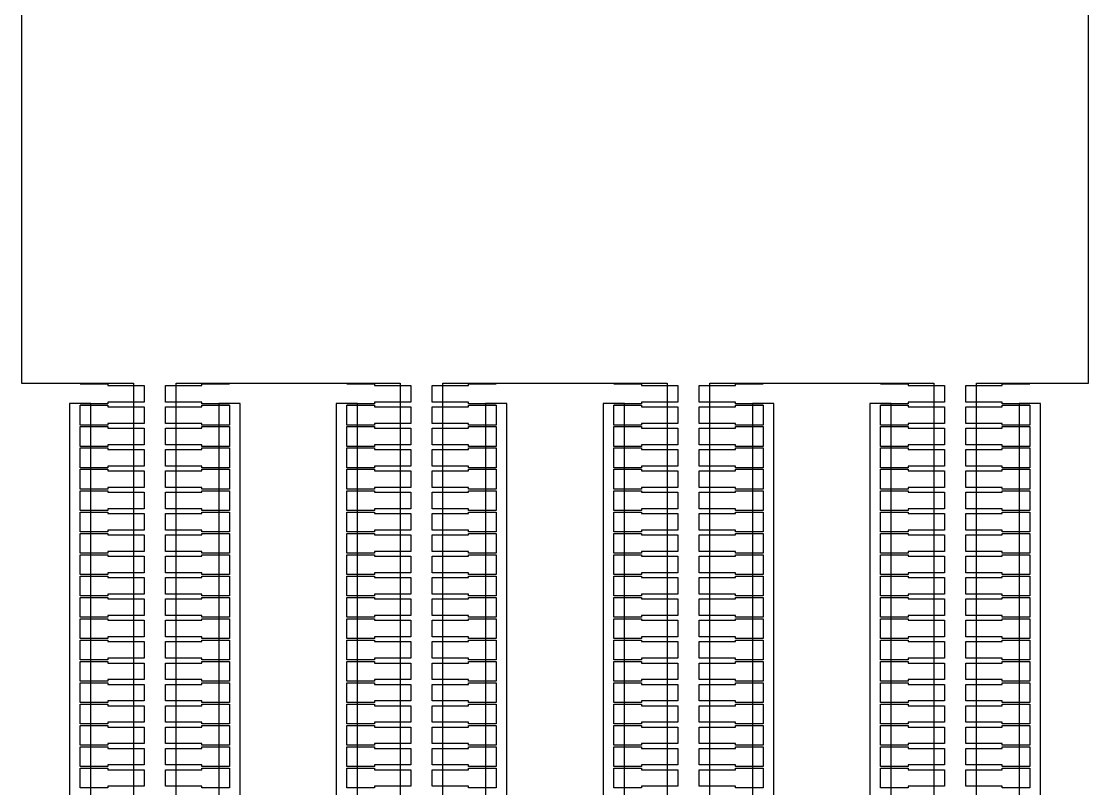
# Model space of a CAD drawing. Extents: x -38350 to 38650, y -35000 to 36000.
# Drawn here: x -3000 to -2000, y -380 to 339 of the extents above; entities that cross this region are included whole.
import ezdxf

# ---------------------------------------------------------------- set-up
doc = ezdxf.new("R2010")
doc.units = 0
doc.header["$MEASUREMENT"] = 0
doc.layers.add('Layer1', color=10, linetype='Continuous')

msp = doc.modelspace()

# ---------------------------------------------------------------- linework, layer by layer
for p, q in [((-3000, 3500), (-3000, 0)), ((-2000, 0), (-2000, 3500)), ((-3000, 0), (-2945, 0)), ((-2945, 0), (-2945, -0.75)), ((-2805, -0.75), (-2805, 0)), ((-2805, 0), (-2695, 0)), ((-2695, 0), (-2695, -0.75)), ((-2555, -0.75), (-2555, 0)), ((-2555, 0), (-2445, 0)), ((-2445, 0), (-2445, -0.75)), ((-2305, -0.75), (-2305, 0)), ((-2305, 0), (-2195, 0)), ((-2195, 0), (-2195, -0.75)), ((-2055, -0.75), (-2055, 0)), ((-2055, 0), (-2000, 0)), ((-2945, -0.75), (-2919, -0.75)), ((-2919, -0.75), (-2919, -2.25)), ((-2919, -2.25), (-2885, -2.25)), ((-2885, -2.25), (-2885, -17.75)), ((-2865, -17.75), (-2865, -2.25)), ((-2865, -2.25), (-2831, -2.25)), ((-2831, -2.25), (-2831, -0.75)), ((-2831, -0.75), (-2805, -0.75)), ((-2695, -0.75), (-2669, -0.75)), ((-2669, -0.75), (-2669, -2.25)), ((-2669, -2.25), (-2635, -2.25)), ((-2635, -2.25), (-2635, -17.75)), ((-2615, -17.75), (-2615, -2.25)), ((-2615, -2.25), (-2581, -2.25)), ((-2581, -2.25), (-2581, -0.75)), ((-2581, -0.75), (-2555, -0.75)), ((-2445, -0.75), (-2419, -0.75)), ((-2419, -0.75), (-2419, -2.25)), ((-2419, -2.25), (-2385, -2.25)), ((-2385, -2.25), (-2385, -17.75)), ((-2365, -17.75), (-2365, -2.25)), ((-2365, -2.25), (-2331, -2.25)), ((-2331, -2.25), (-2331, -0.75)), ((-2331, -0.75), (-2305, -0.75)), ((-2195, -0.75), (-2169, -0.75)), ((-2169, -0.75), (-2169, -2.25)), ((-2169, -2.25), (-2135, -2.25)), ((-2135, -2.25), (-2135, -17.75)), ((-2115, -17.75), (-2115, -2.25)), ((-2115, -2.25), (-2081, -2.25)), ((-2081, -2.25), (-2081, -0.75)), ((-2081, -0.75), (-2055, -0.75)), ((-2945, -19), (-2955, -19)), ((-2955, -19), (-2955, -1000)), ((-2945, -19.25), (-2945, -19)), ((-2919, -19.25), (-2945, -19.25)), ((-2885, -17.75), (-2919, -17.75)), ((-2919, -17.75), (-2919, -19.25)), ((-2831, -17.75), (-2865, -17.75)), ((-2831, -19.25), (-2831, -17.75)), ((-2805, -19.25), (-2831, -19.25)), ((-2795, -19), (-2805, -19)), ((-2805, -19), (-2805, -19.25)), ((-2795, -1000), (-2795, -19)), ((-2695, -19), (-2705, -19)), ((-2705, -19), (-2705, -1000)), ((-2695, -19.25), (-2695, -19)), ((-2669, -19.25), (-2695, -19.25)), ((-2635, -17.75), (-2669, -17.75)), ((-2669, -17.75), (-2669, -19.25)), ((-2581, -17.75), (-2615, -17.75)), ((-2581, -19.25), (-2581, -17.75)), ((-2555, -19.25), (-2581, -19.25)), ((-2545, -19), (-2555, -19)), ((-2555, -19), (-2555, -19.25)), ((-2545, -1000), (-2545, -19)), ((-2445, -19), (-2455, -19)), ((-2455, -19), (-2455, -1000)), ((-2445, -19.25), (-2445, -19)), ((-2419, -19.25), (-2445, -19.25)), ((-2385, -17.75), (-2419, -17.75)), ((-2419, -17.75), (-2419, -19.25)), ((-2331, -17.75), (-2365, -17.75)), ((-2331, -19.25), (-2331, -17.75)), ((-2305, -19.25), (-2331, -19.25)), ((-2295, -19), (-2305, -19)), ((-2305, -19), (-2305, -19.25)), ((-2295, -1000), (-2295, -19)), ((-2195, -19), (-2205, -19)), ((-2205, -19), (-2205, -1000)), ((-2195, -19.25), (-2195, -19)), ((-2169, -19.25), (-2195, -19.25)), ((-2135, -17.75), (-2169, -17.75)), ((-2169, -17.75), (-2169, -19.25)), ((-2081, -17.75), (-2115, -17.75)), ((-2081, -19.25), (-2081, -17.75)), ((-2055, -19.25), (-2081, -19.25)), ((-2045, -19), (-2055, -19)), ((-2055, -19), (-2055, -19.25)), ((-2045, -1000), (-2045, -19)), ((-2945, -39.25), (-2945, -20.75)), ((-2945, -20.75), (-2919, -20.75)), ((-2919, -20.75), (-2919, -22.25)), ((-2919, -22.25), (-2885, -22.25)), ((-2885, -22.25), (-2885, -37.75)), ((-2865, -37.75), (-2865, -22.25)), ((-2865, -22.25), (-2831, -22.25)), ((-2831, -22.25), (-2831, -20.75)), ((-2831, -20.75), (-2805, -20.75)), ((-2805, -20.75), (-2805, -39.25)), ((-2695, -39.25), (-2695, -20.75)), ((-2695, -20.75), (-2669, -20.75)), ((-2669, -20.75), (-2669, -22.25)), ((-2669, -22.25), (-2635, -22.25)), ((-2635, -22.25), (-2635, -37.75)), ((-2615, -37.75), (-2615, -22.25)), ((-2615, -22.25), (-2581, -22.25)), ((-2581, -22.25), (-2581, -20.75)), ((-2581, -20.75), (-2555, -20.75)), ((-2555, -20.75), (-2555, -39.25)), ((-2445, -39.25), (-2445, -20.75)), ((-2445, -20.75), (-2419, -20.75)), ((-2419, -20.75), (-2419, -22.25)), ((-2419, -22.25), (-2385, -22.25)), ((-2385, -22.25), (-2385, -37.75)), ((-2365, -37.75), (-2365, -22.25)), ((-2365, -22.25), (-2331, -22.25)), ((-2331, -22.25), (-2331, -20.75)), ((-2331, -20.75), (-2305, -20.75)), ((-2305, -20.75), (-2305, -39.25)), ((-2195, -39.25), (-2195, -20.75)), ((-2195, -20.75), (-2169, -20.75)), ((-2169, -20.75), (-2169, -22.25)), ((-2169, -22.25), (-2135, -22.25)), ((-2135, -22.25), (-2135, -37.75)), ((-2115, -37.75), (-2115, -22.25)), ((-2115, -22.25), (-2081, -22.25)), ((-2081, -22.25), (-2081, -20.75)), ((-2081, -20.75), (-2055, -20.75)), ((-2055, -20.75), (-2055, -39.25)), ((-2919, -39.25), (-2945, -39.25)), ((-2885, -37.75), (-2919, -37.75)), ((-2919, -37.75), (-2919, -39.25)), ((-2831, -37.75), (-2865, -37.75)), ((-2831, -39.25), (-2831, -37.75)), ((-2805, -39.25), (-2831, -39.25)), ((-2669, -39.25), (-2695, -39.25)), ((-2635, -37.75), (-2669, -37.75)), ((-2669, -37.75), (-2669, -39.25)), ((-2581, -37.75), (-2615, -37.75)), ((-2581, -39.25), (-2581, -37.75)), ((-2555, -39.25), (-2581, -39.25)), ((-2419, -39.25), (-2445, -39.25)), ((-2385, -37.75), (-2419, -37.75)), ((-2419, -37.75), (-2419, -39.25)), ((-2331, -37.75), (-2365, -37.75)), ((-2331, -39.25), (-2331, -37.75)), ((-2305, -39.25), (-2331, -39.25)), ((-2169, -39.25), (-2195, -39.25)), ((-2135, -37.75), (-2169, -37.75)), ((-2169, -37.75), (-2169, -39.25)), ((-2081, -37.75), (-2115, -37.75)), ((-2081, -39.25), (-2081, -37.75)), ((-2055, -39.25), (-2081, -39.25)), ((-2945, -59.25), (-2945, -40.75)), ((-2945, -40.75), (-2919, -40.75)), ((-2919, -40.75), (-2919, -42.25)), ((-2919, -42.25), (-2885, -42.25)), ((-2885, -42.25), (-2885, -57.75)), ((-2865, -57.75), (-2865, -42.25)), ((-2865, -42.25), (-2831, -42.25)), ((-2831, -42.25), (-2831, -40.75)), ((-2831, -40.75), (-2805, -40.75)), ((-2805, -40.75), (-2805, -59.25)), ((-2695, -59.25), (-2695, -40.75)), ((-2695, -40.75), (-2669, -40.75)), ((-2669, -40.75), (-2669, -42.25)), ((-2669, -42.25), (-2635, -42.25)), ((-2635, -42.25), (-2635, -57.75)), ((-2615, -57.75), (-2615, -42.25)), ((-2615, -42.25), (-2581, -42.25)), ((-2581, -42.25), (-2581, -40.75)), ((-2581, -40.75), (-2555, -40.75)), ((-2555, -40.75), (-2555, -59.25)), ((-2445, -59.25), (-2445, -40.75)), ((-2445, -40.75), (-2419, -40.75)), ((-2419, -40.75), (-2419, -42.25)), ((-2419, -42.25), (-2385, -42.25)), ((-2385, -42.25), (-2385, -57.75)), ((-2365, -57.75), (-2365, -42.25)), ((-2365, -42.25), (-2331, -42.25)), ((-2331, -42.25), (-2331, -40.75)), ((-2331, -40.75), (-2305, -40.75)), ((-2305, -40.75), (-2305, -59.25)), ((-2195, -59.25), (-2195, -40.75)), ((-2195, -40.75), (-2169, -40.75)), ((-2169, -40.75), (-2169, -42.25)), ((-2169, -42.25), (-2135, -42.25)), ((-2135, -42.25), (-2135, -57.75)), ((-2115, -57.75), (-2115, -42.25)), ((-2115, -42.25), (-2081, -42.25)), ((-2081, -42.25), (-2081, -40.75)), ((-2081, -40.75), (-2055, -40.75)), ((-2055, -40.75), (-2055, -59.25)), ((-2919, -59.25), (-2945, -59.25)), ((-2885, -57.75), (-2919, -57.75)), ((-2919, -57.75), (-2919, -59.25)), ((-2831, -57.75), (-2865, -57.75)), ((-2831, -59.25), (-2831, -57.75)), ((-2805, -59.25), (-2831, -59.25)), ((-2669, -59.25), (-2695, -59.25)), ((-2635, -57.75), (-2669, -57.75)), ((-2669, -57.75), (-2669, -59.25)), ((-2581, -57.75), (-2615, -57.75)), ((-2581, -59.25), (-2581, -57.75)), ((-2555, -59.25), (-2581, -59.25)), ((-2419, -59.25), (-2445, -59.25)), ((-2385, -57.75), (-2419, -57.75)), ((-2419, -57.75), (-2419, -59.25)), ((-2331, -57.75), (-2365, -57.75)), ((-2331, -59.25), (-2331, -57.75)), ((-2305, -59.25), (-2331, -59.25)), ((-2169, -59.25), (-2195, -59.25)), ((-2135, -57.75), (-2169, -57.75)), ((-2169, -57.75), (-2169, -59.25)), ((-2081, -57.75), (-2115, -57.75)), ((-2081, -59.25), (-2081, -57.75)), ((-2055, -59.25), (-2081, -59.25)), ((-2945, -79.25), (-2945, -60.75)), ((-2945, -60.75), (-2919, -60.75)), ((-2919, -60.75), (-2919, -62.25)), ((-2919, -62.25), (-2885, -62.25)), ((-2885, -62.25), (-2885, -77.75)), ((-2865, -77.75), (-2865, -62.25)), ((-2865, -62.25), (-2831, -62.25)), ((-2831, -62.25), (-2831, -60.75)), ((-2831, -60.75), (-2805, -60.75)), ((-2805, -60.75), (-2805, -79.25)), ((-2695, -79.25), (-2695, -60.75)), ((-2695, -60.75), (-2669, -60.75)), ((-2669, -60.75), (-2669, -62.25)), ((-2669, -62.25), (-2635, -62.25)), ((-2635, -62.25), (-2635, -77.75)), ((-2615, -77.75), (-2615, -62.25)), ((-2615, -62.25), (-2581, -62.25)), ((-2581, -62.25), (-2581, -60.75)), ((-2581, -60.75), (-2555, -60.75)), ((-2555, -60.75), (-2555, -79.25)), ((-2445, -79.25), (-2445, -60.75)), ((-2445, -60.75), (-2419, -60.75)), ((-2419, -60.75), (-2419, -62.25)), ((-2419, -62.25), (-2385, -62.25)), ((-2385, -62.25), (-2385, -77.75)), ((-2365, -77.75), (-2365, -62.25)), ((-2365, -62.25), (-2331, -62.25)), ((-2331, -62.25), (-2331, -60.75)), ((-2331, -60.75), (-2305, -60.75)), ((-2305, -60.75), (-2305, -79.25)), ((-2195, -79.25), (-2195, -60.75)), ((-2195, -60.75), (-2169, -60.75)), ((-2169, -60.75), (-2169, -62.25)), ((-2169, -62.25), (-2135, -62.25)), ((-2135, -62.25), (-2135, -77.75)), ((-2115, -77.75), (-2115, -62.25)), ((-2115, -62.25), (-2081, -62.25)), ((-2081, -62.25), (-2081, -60.75)), ((-2081, -60.75), (-2055, -60.75)), ((-2055, -60.75), (-2055, -79.25)), ((-2919, -79.25), (-2945, -79.25)), ((-2885, -77.75), (-2919, -77.75)), ((-2919, -77.75), (-2919, -79.25)), ((-2831, -77.75), (-2865, -77.75)), ((-2831, -79.25), (-2831, -77.75)), ((-2805, -79.25), (-2831, -79.25)), ((-2669, -79.25), (-2695, -79.25)), ((-2635, -77.75), (-2669, -77.75)), ((-2669, -77.75), (-2669, -79.25)), ((-2581, -77.75), (-2615, -77.75)), ((-2581, -79.25), (-2581, -77.75)), ((-2555, -79.25), (-2581, -79.25)), ((-2419, -79.25), (-2445, -79.25)), ((-2385, -77.75), (-2419, -77.75)), ((-2419, -77.75), (-2419, -79.25)), ((-2331, -77.75), (-2365, -77.75)), ((-2331, -79.25), (-2331, -77.75)), ((-2305, -79.25), (-2331, -79.25)), ((-2169, -79.25), (-2195, -79.25)), ((-2135, -77.75), (-2169, -77.75)), ((-2169, -77.75), (-2169, -79.25)), ((-2081, -77.75), (-2115, -77.75)), ((-2081, -79.25), (-2081, -77.75)), ((-2055, -79.25), (-2081, -79.25)), ((-2945, -99.25), (-2945, -80.75)), ((-2945, -80.75), (-2919, -80.75)), ((-2919, -80.75), (-2919, -82.25)), ((-2919, -82.25), (-2885, -82.25)), ((-2885, -82.25), (-2885, -97.75)), ((-2865, -97.75), (-2865, -82.25)), ((-2865, -82.25), (-2831, -82.25)), ((-2831, -82.25), (-2831, -80.75)), ((-2831, -80.75), (-2805, -80.75)), ((-2805, -80.75), (-2805, -99.25)), ((-2695, -99.25), (-2695, -80.75)), ((-2695, -80.75), (-2669, -80.75)), ((-2669, -80.75), (-2669, -82.25)), ((-2669, -82.25), (-2635, -82.25)), ((-2635, -82.25), (-2635, -97.75)), ((-2615, -97.75), (-2615, -82.25)), ((-2615, -82.25), (-2581, -82.25)), ((-2581, -82.25), (-2581, -80.75)), ((-2581, -80.75), (-2555, -80.75)), ((-2555, -80.75), (-2555, -99.25)), ((-2445, -99.25), (-2445, -80.75)), ((-2445, -80.75), (-2419, -80.75)), ((-2419, -80.75), (-2419, -82.25)), ((-2419, -82.25), (-2385, -82.25)), ((-2385, -82.25), (-2385, -97.75)), ((-2365, -97.75), (-2365, -82.25)), ((-2365, -82.25), (-2331, -82.25)), ((-2331, -82.25), (-2331, -80.75)), ((-2331, -80.75), (-2305, -80.75)), ((-2305, -80.75), (-2305, -99.25)), ((-2195, -99.25), (-2195, -80.75)), ((-2195, -80.75), (-2169, -80.75)), ((-2169, -80.75), (-2169, -82.25)), ((-2169, -82.25), (-2135, -82.25)), ((-2135, -82.25), (-2135, -97.75)), ((-2115, -97.75), (-2115, -82.25)), ((-2115, -82.25), (-2081, -82.25)), ((-2081, -82.25), (-2081, -80.75)), ((-2081, -80.75), (-2055, -80.75)), ((-2055, -80.75), (-2055, -99.25)), ((-2919, -99.25), (-2945, -99.25)), ((-2885, -97.75), (-2919, -97.75)), ((-2919, -97.75), (-2919, -99.25)), ((-2831, -97.75), (-2865, -97.75)), ((-2831, -99.25), (-2831, -97.75)), ((-2805, -99.25), (-2831, -99.25)), ((-2669, -99.25), (-2695, -99.25)), ((-2635, -97.75), (-2669, -97.75)), ((-2669, -97.75), (-2669, -99.25)), ((-2581, -97.75), (-2615, -97.75)), ((-2581, -99.25), (-2581, -97.75)), ((-2555, -99.25), (-2581, -99.25)), ((-2419, -99.25), (-2445, -99.25)), ((-2385, -97.75), (-2419, -97.75)), ((-2419, -97.75), (-2419, -99.25)), ((-2331, -97.75), (-2365, -97.75)), ((-2331, -99.25), (-2331, -97.75)), ((-2305, -99.25), (-2331, -99.25)), ((-2169, -99.25), (-2195, -99.25)), ((-2135, -97.75), (-2169, -97.75)), ((-2169, -97.75), (-2169, -99.25)), ((-2081, -97.75), (-2115, -97.75)), ((-2081, -99.25), (-2081, -97.75)), ((-2055, -99.25), (-2081, -99.25)), ((-2945, -119.25), (-2945, -100.75)), ((-2945, -100.75), (-2919, -100.75)), ((-2919, -100.75), (-2919, -102.25)), ((-2919, -102.25), (-2885, -102.25)), ((-2885, -102.25), (-2885, -117.75)), ((-2865, -117.75), (-2865, -102.25)), ((-2865, -102.25), (-2831, -102.25)), ((-2831, -102.25), (-2831, -100.75)), ((-2831, -100.75), (-2805, -100.75)), ((-2805, -100.75), (-2805, -119.25)), ((-2695, -119.25), (-2695, -100.75)), ((-2695, -100.75), (-2669, -100.75)), ((-2669, -100.75), (-2669, -102.25)), ((-2669, -102.25), (-2635, -102.25)), ((-2635, -102.25), (-2635, -117.75)), ((-2615, -117.75), (-2615, -102.25)), ((-2615, -102.25), (-2581, -102.25)), ((-2581, -102.25), (-2581, -100.75)), ((-2581, -100.75), (-2555, -100.75)), ((-2555, -100.75), (-2555, -119.25)), ((-2445, -119.25), (-2445, -100.75)), ((-2445, -100.75), (-2419, -100.75)), ((-2419, -100.75), (-2419, -102.25)), ((-2419, -102.25), (-2385, -102.25)), ((-2385, -102.25), (-2385, -117.75)), ((-2365, -117.75), (-2365, -102.25)), ((-2365, -102.25), (-2331, -102.25)), ((-2331, -102.25), (-2331, -100.75)), ((-2331, -100.75), (-2305, -100.75)), ((-2305, -100.75), (-2305, -119.25)), ((-2195, -119.25), (-2195, -100.75)), ((-2195, -100.75), (-2169, -100.75)), ((-2169, -100.75), (-2169, -102.25)), ((-2169, -102.25), (-2135, -102.25)), ((-2135, -102.25), (-2135, -117.75)), ((-2115, -117.75), (-2115, -102.25)), ((-2115, -102.25), (-2081, -102.25)), ((-2081, -102.25), (-2081, -100.75)), ((-2081, -100.75), (-2055, -100.75)), ((-2055, -100.75), (-2055, -119.25)), ((-2919, -119.25), (-2945, -119.25)), ((-2885, -117.75), (-2919, -117.75)), ((-2919, -117.75), (-2919, -119.25)), ((-2831, -117.75), (-2865, -117.75)), ((-2831, -119.25), (-2831, -117.75)), ((-2805, -119.25), (-2831, -119.25)), ((-2669, -119.25), (-2695, -119.25)), ((-2635, -117.75), (-2669, -117.75)), ((-2669, -117.75), (-2669, -119.25)), ((-2581, -117.75), (-2615, -117.75)), ((-2581, -119.25), (-2581, -117.75)), ((-2555, -119.25), (-2581, -119.25)), ((-2419, -119.25), (-2445, -119.25)), ((-2385, -117.75), (-2419, -117.75)), ((-2419, -117.75), (-2419, -119.25)), ((-2331, -117.75), (-2365, -117.75)), ((-2331, -119.25), (-2331, -117.75)), ((-2305, -119.25), (-2331, -119.25)), ((-2169, -119.25), (-2195, -119.25)), ((-2135, -117.75), (-2169, -117.75)), ((-2169, -117.75), (-2169, -119.25)), ((-2081, -117.75), (-2115, -117.75)), ((-2081, -119.25), (-2081, -117.75)), ((-2055, -119.25), (-2081, -119.25)), ((-2945, -139.25), (-2945, -120.75)), ((-2945, -120.75), (-2919, -120.75)), ((-2919, -120.75), (-2919, -122.25)), ((-2919, -122.25), (-2885, -122.25)), ((-2885, -122.25), (-2885, -137.75)), ((-2865, -137.75), (-2865, -122.25)), ((-2865, -122.25), (-2831, -122.25)), ((-2831, -122.25), (-2831, -120.75)), ((-2831, -120.75), (-2805, -120.75)), ((-2805, -120.75), (-2805, -139.25)), ((-2695, -139.25), (-2695, -120.75)), ((-2695, -120.75), (-2669, -120.75)), ((-2669, -120.75), (-2669, -122.25)), ((-2669, -122.25), (-2635, -122.25)), ((-2635, -122.25), (-2635, -137.75)), ((-2615, -137.75), (-2615, -122.25)), ((-2615, -122.25), (-2581, -122.25)), ((-2581, -122.25), (-2581, -120.75)), ((-2581, -120.75), (-2555, -120.75)), ((-2555, -120.75), (-2555, -139.25)), ((-2445, -139.25), (-2445, -120.75)), ((-2445, -120.75), (-2419, -120.75)), ((-2419, -120.75), (-2419, -122.25)), ((-2419, -122.25), (-2385, -122.25)), ((-2385, -122.25), (-2385, -137.75)), ((-2365, -137.75), (-2365, -122.25)), ((-2365, -122.25), (-2331, -122.25)), ((-2331, -122.25), (-2331, -120.75)), ((-2331, -120.75), (-2305, -120.75)), ((-2305, -120.75), (-2305, -139.25)), ((-2195, -139.25), (-2195, -120.75)), ((-2195, -120.75), (-2169, -120.75)), ((-2169, -120.75), (-2169, -122.25)), ((-2169, -122.25), (-2135, -122.25)), ((-2135, -122.25), (-2135, -137.75)), ((-2115, -137.75), (-2115, -122.25)), ((-2115, -122.25), (-2081, -122.25)), ((-2081, -122.25), (-2081, -120.75)), ((-2081, -120.75), (-2055, -120.75)), ((-2055, -120.75), (-2055, -139.25)), ((-2919, -139.25), (-2945, -139.25)), ((-2885, -137.75), (-2919, -137.75)), ((-2919, -137.75), (-2919, -139.25)), ((-2831, -137.75), (-2865, -137.75)), ((-2831, -139.25), (-2831, -137.75)), ((-2805, -139.25), (-2831, -139.25)), ((-2669, -139.25), (-2695, -139.25)), ((-2635, -137.75), (-2669, -137.75)), ((-2669, -137.75), (-2669, -139.25)), ((-2581, -137.75), (-2615, -137.75)), ((-2581, -139.25), (-2581, -137.75)), ((-2555, -139.25), (-2581, -139.25)), ((-2419, -139.25), (-2445, -139.25)), ((-2385, -137.75), (-2419, -137.75)), ((-2419, -137.75), (-2419, -139.25)), ((-2331, -137.75), (-2365, -137.75)), ((-2331, -139.25), (-2331, -137.75)), ((-2305, -139.25), (-2331, -139.25)), ((-2169, -139.25), (-2195, -139.25)), ((-2135, -137.75), (-2169, -137.75)), ((-2169, -137.75), (-2169, -139.25)), ((-2081, -137.75), (-2115, -137.75)), ((-2081, -139.25), (-2081, -137.75)), ((-2055, -139.25), (-2081, -139.25)), ((-2945, -159.25), (-2945, -140.75)), ((-2945, -140.75), (-2919, -140.75)), ((-2919, -140.75), (-2919, -142.25)), ((-2919, -142.25), (-2885, -142.25)), ((-2885, -142.25), (-2885, -157.75)), ((-2865, -157.75), (-2865, -142.25)), ((-2865, -142.25), (-2831, -142.25)), ((-2831, -142.25), (-2831, -140.75)), ((-2831, -140.75), (-2805, -140.75)), ((-2805, -140.75), (-2805, -159.25)), ((-2695, -159.25), (-2695, -140.75)), ((-2695, -140.75), (-2669, -140.75)), ((-2669, -140.75), (-2669, -142.25)), ((-2669, -142.25), (-2635, -142.25)), ((-2635, -142.25), (-2635, -157.75)), ((-2615, -157.75), (-2615, -142.25)), ((-2615, -142.25), (-2581, -142.25)), ((-2581, -142.25), (-2581, -140.75)), ((-2581, -140.75), (-2555, -140.75)), ((-2555, -140.75), (-2555, -159.25)), ((-2445, -159.25), (-2445, -140.75)), ((-2445, -140.75), (-2419, -140.75)), ((-2419, -140.75), (-2419, -142.25)), ((-2419, -142.25), (-2385, -142.25)), ((-2385, -142.25), (-2385, -157.75)), ((-2365, -157.75), (-2365, -142.25)), ((-2365, -142.25), (-2331, -142.25)), ((-2331, -142.25), (-2331, -140.75)), ((-2331, -140.75), (-2305, -140.75)), ((-2305, -140.75), (-2305, -159.25)), ((-2195, -159.25), (-2195, -140.75)), ((-2195, -140.75), (-2169, -140.75)), ((-2169, -140.75), (-2169, -142.25)), ((-2169, -142.25), (-2135, -142.25)), ((-2135, -142.25), (-2135, -157.75)), ((-2115, -157.75), (-2115, -142.25)), ((-2115, -142.25), (-2081, -142.25)), ((-2081, -142.25), (-2081, -140.75)), ((-2081, -140.75), (-2055, -140.75)), ((-2055, -140.75), (-2055, -159.25)), ((-2919, -159.25), (-2945, -159.25)), ((-2885, -157.75), (-2919, -157.75)), ((-2919, -157.75), (-2919, -159.25)), ((-2831, -157.75), (-2865, -157.75)), ((-2831, -159.25), (-2831, -157.75)), ((-2805, -159.25), (-2831, -159.25)), ((-2669, -159.25), (-2695, -159.25)), ((-2635, -157.75), (-2669, -157.75)), ((-2669, -157.75), (-2669, -159.25)), ((-2581, -157.75), (-2615, -157.75)), ((-2581, -159.25), (-2581, -157.75)), ((-2555, -159.25), (-2581, -159.25)), ((-2419, -159.25), (-2445, -159.25)), ((-2385, -157.75), (-2419, -157.75)), ((-2419, -157.75), (-2419, -159.25)), ((-2331, -157.75), (-2365, -157.75)), ((-2331, -159.25), (-2331, -157.75)), ((-2305, -159.25), (-2331, -159.25)), ((-2169, -159.25), (-2195, -159.25)), ((-2135, -157.75), (-2169, -157.75)), ((-2169, -157.75), (-2169, -159.25)), ((-2081, -157.75), (-2115, -157.75)), ((-2081, -159.25), (-2081, -157.75)), ((-2055, -159.25), (-2081, -159.25)), ((-2945, -179.25), (-2945, -160.75)), ((-2945, -160.75), (-2919, -160.75)), ((-2919, -160.75), (-2919, -162.25)), ((-2919, -162.25), (-2885, -162.25)), ((-2885, -162.25), (-2885, -177.75)), ((-2865, -177.75), (-2865, -162.25)), ((-2865, -162.25), (-2831, -162.25)), ((-2831, -162.25), (-2831, -160.75)), ((-2831, -160.75), (-2805, -160.75)), ((-2805, -160.75), (-2805, -179.25)), ((-2695, -179.25), (-2695, -160.75)), ((-2695, -160.75), (-2669, -160.75)), ((-2669, -160.75), (-2669, -162.25)), ((-2669, -162.25), (-2635, -162.25)), ((-2635, -162.25), (-2635, -177.75)), ((-2615, -177.75), (-2615, -162.25)), ((-2615, -162.25), (-2581, -162.25)), ((-2581, -162.25), (-2581, -160.75)), ((-2581, -160.75), (-2555, -160.75)), ((-2555, -160.75), (-2555, -179.25)), ((-2445, -179.25), (-2445, -160.75)), ((-2445, -160.75), (-2419, -160.75)), ((-2419, -160.75), (-2419, -162.25)), ((-2419, -162.25), (-2385, -162.25)), ((-2385, -162.25), (-2385, -177.75)), ((-2365, -177.75), (-2365, -162.25)), ((-2365, -162.25), (-2331, -162.25)), ((-2331, -162.25), (-2331, -160.75)), ((-2331, -160.75), (-2305, -160.75)), ((-2305, -160.75), (-2305, -179.25)), ((-2195, -179.25), (-2195, -160.75)), ((-2195, -160.75), (-2169, -160.75)), ((-2169, -160.75), (-2169, -162.25)), ((-2169, -162.25), (-2135, -162.25)), ((-2135, -162.25), (-2135, -177.75)), ((-2115, -177.75), (-2115, -162.25)), ((-2115, -162.25), (-2081, -162.25)), ((-2081, -162.25), (-2081, -160.75)), ((-2081, -160.75), (-2055, -160.75)), ((-2055, -160.75), (-2055, -179.25)), ((-2919, -179.25), (-2945, -179.25)), ((-2885, -177.75), (-2919, -177.75)), ((-2919, -177.75), (-2919, -179.25)), ((-2831, -177.75), (-2865, -177.75)), ((-2831, -179.25), (-2831, -177.75)), ((-2805, -179.25), (-2831, -179.25)), ((-2669, -179.25), (-2695, -179.25)), ((-2635, -177.75), (-2669, -177.75)), ((-2669, -177.75), (-2669, -179.25)), ((-2581, -177.75), (-2615, -177.75)), ((-2581, -179.25), (-2581, -177.75)), ((-2555, -179.25), (-2581, -179.25)), ((-2419, -179.25), (-2445, -179.25)), ((-2385, -177.75), (-2419, -177.75)), ((-2419, -177.75), (-2419, -179.25)), ((-2331, -177.75), (-2365, -177.75)), ((-2331, -179.25), (-2331, -177.75)), ((-2305, -179.25), (-2331, -179.25)), ((-2169, -179.25), (-2195, -179.25)), ((-2135, -177.75), (-2169, -177.75)), ((-2169, -177.75), (-2169, -179.25)), ((-2081, -177.75), (-2115, -177.75)), ((-2081, -179.25), (-2081, -177.75)), ((-2055, -179.25), (-2081, -179.25)), ((-2945, -199.25), (-2945, -180.75)), ((-2945, -180.75), (-2919, -180.75)), ((-2919, -180.75), (-2919, -182.25)), ((-2919, -182.25), (-2885, -182.25)), ((-2885, -182.25), (-2885, -197.75)), ((-2865, -197.75), (-2865, -182.25)), ((-2865, -182.25), (-2831, -182.25)), ((-2831, -182.25), (-2831, -180.75)), ((-2831, -180.75), (-2805, -180.75)), ((-2805, -180.75), (-2805, -199.25)), ((-2695, -199.25), (-2695, -180.75)), ((-2695, -180.75), (-2669, -180.75)), ((-2669, -180.75), (-2669, -182.25)), ((-2669, -182.25), (-2635, -182.25)), ((-2635, -182.25), (-2635, -197.75)), ((-2615, -197.75), (-2615, -182.25)), ((-2615, -182.25), (-2581, -182.25)), ((-2581, -182.25), (-2581, -180.75)), ((-2581, -180.75), (-2555, -180.75)), ((-2555, -180.75), (-2555, -199.25)), ((-2445, -199.25), (-2445, -180.75)), ((-2445, -180.75), (-2419, -180.75)), ((-2419, -180.75), (-2419, -182.25)), ((-2419, -182.25), (-2385, -182.25)), ((-2385, -182.25), (-2385, -197.75)), ((-2365, -197.75), (-2365, -182.25)), ((-2365, -182.25), (-2331, -182.25)), ((-2331, -182.25), (-2331, -180.75)), ((-2331, -180.75), (-2305, -180.75)), ((-2305, -180.75), (-2305, -199.25)), ((-2195, -199.25), (-2195, -180.75)), ((-2195, -180.75), (-2169, -180.75)), ((-2169, -180.75), (-2169, -182.25)), ((-2169, -182.25), (-2135, -182.25)), ((-2135, -182.25), (-2135, -197.75)), ((-2115, -197.75), (-2115, -182.25)), ((-2115, -182.25), (-2081, -182.25)), ((-2081, -182.25), (-2081, -180.75)), ((-2081, -180.75), (-2055, -180.75)), ((-2055, -180.75), (-2055, -199.25)), ((-2919, -199.25), (-2945, -199.25)), ((-2885, -197.75), (-2919, -197.75)), ((-2919, -197.75), (-2919, -199.25)), ((-2831, -197.75), (-2865, -197.75)), ((-2831, -199.25), (-2831, -197.75)), ((-2805, -199.25), (-2831, -199.25)), ((-2669, -199.25), (-2695, -199.25)), ((-2635, -197.75), (-2669, -197.75)), ((-2669, -197.75), (-2669, -199.25)), ((-2581, -197.75), (-2615, -197.75)), ((-2581, -199.25), (-2581, -197.75)), ((-2555, -199.25), (-2581, -199.25)), ((-2419, -199.25), (-2445, -199.25)), ((-2385, -197.75), (-2419, -197.75)), ((-2419, -197.75), (-2419, -199.25)), ((-2331, -197.75), (-2365, -197.75)), ((-2331, -199.25), (-2331, -197.75)), ((-2305, -199.25), (-2331, -199.25)), ((-2169, -199.25), (-2195, -199.25)), ((-2135, -197.75), (-2169, -197.75)), ((-2169, -197.75), (-2169, -199.25)), ((-2081, -197.75), (-2115, -197.75)), ((-2081, -199.25), (-2081, -197.75)), ((-2055, -199.25), (-2081, -199.25)), ((-2945, -219.25), (-2945, -200.75)), ((-2945, -200.75), (-2919, -200.75)), ((-2919, -200.75), (-2919, -202.25)), ((-2919, -202.25), (-2885, -202.25)), ((-2885, -202.25), (-2885, -217.75)), ((-2865, -217.75), (-2865, -202.25)), ((-2865, -202.25), (-2831, -202.25)), ((-2831, -202.25), (-2831, -200.75)), ((-2831, -200.75), (-2805, -200.75)), ((-2805, -200.75), (-2805, -219.25)), ((-2695, -219.25), (-2695, -200.75)), ((-2695, -200.75), (-2669, -200.75)), ((-2669, -200.75), (-2669, -202.25)), ((-2669, -202.25), (-2635, -202.25)), ((-2635, -202.25), (-2635, -217.75)), ((-2615, -217.75), (-2615, -202.25)), ((-2615, -202.25), (-2581, -202.25)), ((-2581, -202.25), (-2581, -200.75)), ((-2581, -200.75), (-2555, -200.75)), ((-2555, -200.75), (-2555, -219.25)), ((-2445, -219.25), (-2445, -200.75)), ((-2445, -200.75), (-2419, -200.75)), ((-2419, -200.75), (-2419, -202.25)), ((-2419, -202.25), (-2385, -202.25)), ((-2385, -202.25), (-2385, -217.75)), ((-2365, -217.75), (-2365, -202.25)), ((-2365, -202.25), (-2331, -202.25)), ((-2331, -202.25), (-2331, -200.75)), ((-2331, -200.75), (-2305, -200.75)), ((-2305, -200.75), (-2305, -219.25)), ((-2195, -219.25), (-2195, -200.75)), ((-2195, -200.75), (-2169, -200.75)), ((-2169, -200.75), (-2169, -202.25)), ((-2169, -202.25), (-2135, -202.25)), ((-2135, -202.25), (-2135, -217.75)), ((-2115, -217.75), (-2115, -202.25)), ((-2115, -202.25), (-2081, -202.25)), ((-2081, -202.25), (-2081, -200.75)), ((-2081, -200.75), (-2055, -200.75)), ((-2055, -200.75), (-2055, -219.25)), ((-2919, -219.25), (-2945, -219.25)), ((-2885, -217.75), (-2919, -217.75)), ((-2919, -217.75), (-2919, -219.25)), ((-2831, -217.75), (-2865, -217.75)), ((-2831, -219.25), (-2831, -217.75)), ((-2805, -219.25), (-2831, -219.25)), ((-2669, -219.25), (-2695, -219.25)), ((-2635, -217.75), (-2669, -217.75)), ((-2669, -217.75), (-2669, -219.25)), ((-2581, -217.75), (-2615, -217.75)), ((-2581, -219.25), (-2581, -217.75)), ((-2555, -219.25), (-2581, -219.25)), ((-2419, -219.25), (-2445, -219.25)), ((-2385, -217.75), (-2419, -217.75)), ((-2419, -217.75), (-2419, -219.25)), ((-2331, -217.75), (-2365, -217.75)), ((-2331, -219.25), (-2331, -217.75)), ((-2305, -219.25), (-2331, -219.25)), ((-2169, -219.25), (-2195, -219.25)), ((-2135, -217.75), (-2169, -217.75)), ((-2169, -217.75), (-2169, -219.25)), ((-2081, -217.75), (-2115, -217.75)), ((-2081, -219.25), (-2081, -217.75)), ((-2055, -219.25), (-2081, -219.25)), ((-2945, -239.25), (-2945, -220.75)), ((-2945, -220.75), (-2919, -220.75)), ((-2919, -220.75), (-2919, -222.25)), ((-2919, -222.25), (-2885, -222.25)), ((-2885, -222.25), (-2885, -237.75)), ((-2865, -237.75), (-2865, -222.25)), ((-2865, -222.25), (-2831, -222.25)), ((-2831, -222.25), (-2831, -220.75)), ((-2831, -220.75), (-2805, -220.75)), ((-2805, -220.75), (-2805, -239.25)), ((-2695, -239.25), (-2695, -220.75)), ((-2695, -220.75), (-2669, -220.75)), ((-2669, -220.75), (-2669, -222.25)), ((-2669, -222.25), (-2635, -222.25)), ((-2635, -222.25), (-2635, -237.75)), ((-2615, -237.75), (-2615, -222.25)), ((-2615, -222.25), (-2581, -222.25)), ((-2581, -222.25), (-2581, -220.75)), ((-2581, -220.75), (-2555, -220.75)), ((-2555, -220.75), (-2555, -239.25)), ((-2445, -239.25), (-2445, -220.75)), ((-2445, -220.75), (-2419, -220.75)), ((-2419, -220.75), (-2419, -222.25)), ((-2419, -222.25), (-2385, -222.25)), ((-2385, -222.25), (-2385, -237.75)), ((-2365, -237.75), (-2365, -222.25)), ((-2365, -222.25), (-2331, -222.25)), ((-2331, -222.25), (-2331, -220.75)), ((-2331, -220.75), (-2305, -220.75)), ((-2305, -220.75), (-2305, -239.25)), ((-2195, -239.25), (-2195, -220.75)), ((-2195, -220.75), (-2169, -220.75)), ((-2169, -220.75), (-2169, -222.25)), ((-2169, -222.25), (-2135, -222.25)), ((-2135, -222.25), (-2135, -237.75)), ((-2115, -237.75), (-2115, -222.25)), ((-2115, -222.25), (-2081, -222.25)), ((-2081, -222.25), (-2081, -220.75)), ((-2081, -220.75), (-2055, -220.75)), ((-2055, -220.75), (-2055, -239.25)), ((-2919, -239.25), (-2945, -239.25)), ((-2885, -237.75), (-2919, -237.75)), ((-2919, -237.75), (-2919, -239.25)), ((-2831, -237.75), (-2865, -237.75)), ((-2831, -239.25), (-2831, -237.75)), ((-2805, -239.25), (-2831, -239.25)), ((-2669, -239.25), (-2695, -239.25)), ((-2635, -237.75), (-2669, -237.75)), ((-2669, -237.75), (-2669, -239.25)), ((-2581, -237.75), (-2615, -237.75)), ((-2581, -239.25), (-2581, -237.75)), ((-2555, -239.25), (-2581, -239.25)), ((-2419, -239.25), (-2445, -239.25)), ((-2385, -237.75), (-2419, -237.75)), ((-2419, -237.75), (-2419, -239.25)), ((-2331, -237.75), (-2365, -237.75)), ((-2331, -239.25), (-2331, -237.75)), ((-2305, -239.25), (-2331, -239.25)), ((-2169, -239.25), (-2195, -239.25)), ((-2135, -237.75), (-2169, -237.75)), ((-2169, -237.75), (-2169, -239.25)), ((-2081, -237.75), (-2115, -237.75)), ((-2081, -239.25), (-2081, -237.75)), ((-2055, -239.25), (-2081, -239.25)), ((-2945, -259.25), (-2945, -240.75)), ((-2945, -240.75), (-2919, -240.75)), ((-2919, -240.75), (-2919, -242.25)), ((-2919, -242.25), (-2885, -242.25)), ((-2885, -242.25), (-2885, -257.75)), ((-2865, -257.75), (-2865, -242.25)), ((-2865, -242.25), (-2831, -242.25)), ((-2831, -242.25), (-2831, -240.75)), ((-2831, -240.75), (-2805, -240.75)), ((-2805, -240.75), (-2805, -259.25)), ((-2695, -259.25), (-2695, -240.75)), ((-2695, -240.75), (-2669, -240.75)), ((-2669, -240.75), (-2669, -242.25)), ((-2669, -242.25), (-2635, -242.25)), ((-2635, -242.25), (-2635, -257.75)), ((-2615, -257.75), (-2615, -242.25)), ((-2615, -242.25), (-2581, -242.25)), ((-2581, -242.25), (-2581, -240.75)), ((-2581, -240.75), (-2555, -240.75)), ((-2555, -240.75), (-2555, -259.25)), ((-2445, -259.25), (-2445, -240.75)), ((-2445, -240.75), (-2419, -240.75)), ((-2419, -240.75), (-2419, -242.25)), ((-2419, -242.25), (-2385, -242.25)), ((-2385, -242.25), (-2385, -257.75)), ((-2365, -257.75), (-2365, -242.25)), ((-2365, -242.25), (-2331, -242.25)), ((-2331, -242.25), (-2331, -240.75)), ((-2331, -240.75), (-2305, -240.75)), ((-2305, -240.75), (-2305, -259.25)), ((-2195, -259.25), (-2195, -240.75)), ((-2195, -240.75), (-2169, -240.75)), ((-2169, -240.75), (-2169, -242.25)), ((-2169, -242.25), (-2135, -242.25)), ((-2135, -242.25), (-2135, -257.75)), ((-2115, -257.75), (-2115, -242.25)), ((-2115, -242.25), (-2081, -242.25)), ((-2081, -242.25), (-2081, -240.75)), ((-2081, -240.75), (-2055, -240.75)), ((-2055, -240.75), (-2055, -259.25)), ((-2919, -259.25), (-2945, -259.25)), ((-2885, -257.75), (-2919, -257.75)), ((-2919, -257.75), (-2919, -259.25)), ((-2831, -257.75), (-2865, -257.75)), ((-2831, -259.25), (-2831, -257.75)), ((-2805, -259.25), (-2831, -259.25)), ((-2669, -259.25), (-2695, -259.25)), ((-2635, -257.75), (-2669, -257.75)), ((-2669, -257.75), (-2669, -259.25)), ((-2581, -257.75), (-2615, -257.75)), ((-2581, -259.25), (-2581, -257.75)), ((-2555, -259.25), (-2581, -259.25)), ((-2419, -259.25), (-2445, -259.25)), ((-2385, -257.75), (-2419, -257.75)), ((-2419, -257.75), (-2419, -259.25)), ((-2331, -257.75), (-2365, -257.75)), ((-2331, -259.25), (-2331, -257.75)), ((-2305, -259.25), (-2331, -259.25)), ((-2169, -259.25), (-2195, -259.25)), ((-2135, -257.75), (-2169, -257.75)), ((-2169, -257.75), (-2169, -259.25)), ((-2081, -257.75), (-2115, -257.75)), ((-2081, -259.25), (-2081, -257.75)), ((-2055, -259.25), (-2081, -259.25)), ((-2945, -279.25), (-2945, -260.75)), ((-2945, -260.75), (-2919, -260.75)), ((-2919, -260.75), (-2919, -262.25)), ((-2919, -262.25), (-2885, -262.25)), ((-2885, -262.25), (-2885, -277.75)), ((-2865, -277.75), (-2865, -262.25)), ((-2865, -262.25), (-2831, -262.25)), ((-2831, -262.25), (-2831, -260.75)), ((-2831, -260.75), (-2805, -260.75)), ((-2805, -260.75), (-2805, -279.25)), ((-2695, -279.25), (-2695, -260.75)), ((-2695, -260.75), (-2669, -260.75)), ((-2669, -260.75), (-2669, -262.25)), ((-2669, -262.25), (-2635, -262.25)), ((-2635, -262.25), (-2635, -277.75)), ((-2615, -277.75), (-2615, -262.25)), ((-2615, -262.25), (-2581, -262.25)), ((-2581, -262.25), (-2581, -260.75)), ((-2581, -260.75), (-2555, -260.75)), ((-2555, -260.75), (-2555, -279.25)), ((-2445, -279.25), (-2445, -260.75)), ((-2445, -260.75), (-2419, -260.75)), ((-2419, -260.75), (-2419, -262.25)), ((-2419, -262.25), (-2385, -262.25)), ((-2385, -262.25), (-2385, -277.75)), ((-2365, -277.75), (-2365, -262.25)), ((-2365, -262.25), (-2331, -262.25)), ((-2331, -262.25), (-2331, -260.75)), ((-2331, -260.75), (-2305, -260.75)), ((-2305, -260.75), (-2305, -279.25)), ((-2195, -279.25), (-2195, -260.75)), ((-2195, -260.75), (-2169, -260.75)), ((-2169, -260.75), (-2169, -262.25)), ((-2169, -262.25), (-2135, -262.25)), ((-2135, -262.25), (-2135, -277.75)), ((-2115, -277.75), (-2115, -262.25)), ((-2115, -262.25), (-2081, -262.25)), ((-2081, -262.25), (-2081, -260.75)), ((-2081, -260.75), (-2055, -260.75)), ((-2055, -260.75), (-2055, -279.25)), ((-2919, -279.25), (-2945, -279.25)), ((-2885, -277.75), (-2919, -277.75)), ((-2919, -277.75), (-2919, -279.25)), ((-2831, -277.75), (-2865, -277.75)), ((-2831, -279.25), (-2831, -277.75)), ((-2805, -279.25), (-2831, -279.25)), ((-2669, -279.25), (-2695, -279.25)), ((-2635, -277.75), (-2669, -277.75)), ((-2669, -277.75), (-2669, -279.25)), ((-2581, -277.75), (-2615, -277.75)), ((-2581, -279.25), (-2581, -277.75)), ((-2555, -279.25), (-2581, -279.25)), ((-2419, -279.25), (-2445, -279.25)), ((-2385, -277.75), (-2419, -277.75)), ((-2419, -277.75), (-2419, -279.25)), ((-2331, -277.75), (-2365, -277.75)), ((-2331, -279.25), (-2331, -277.75)), ((-2305, -279.25), (-2331, -279.25)), ((-2169, -279.25), (-2195, -279.25)), ((-2135, -277.75), (-2169, -277.75)), ((-2169, -277.75), (-2169, -279.25)), ((-2081, -277.75), (-2115, -277.75)), ((-2081, -279.25), (-2081, -277.75)), ((-2055, -279.25), (-2081, -279.25)), ((-2945, -299.25), (-2945, -280.75)), ((-2945, -280.75), (-2919, -280.75)), ((-2919, -280.75), (-2919, -282.25)), ((-2919, -282.25), (-2885, -282.25)), ((-2885, -282.25), (-2885, -297.75)), ((-2865, -297.75), (-2865, -282.25)), ((-2865, -282.25), (-2831, -282.25)), ((-2831, -282.25), (-2831, -280.75)), ((-2831, -280.75), (-2805, -280.75)), ((-2805, -280.75), (-2805, -299.25)), ((-2695, -299.25), (-2695, -280.75)), ((-2695, -280.75), (-2669, -280.75)), ((-2669, -280.75), (-2669, -282.25)), ((-2669, -282.25), (-2635, -282.25)), ((-2635, -282.25), (-2635, -297.75)), ((-2615, -297.75), (-2615, -282.25)), ((-2615, -282.25), (-2581, -282.25)), ((-2581, -282.25), (-2581, -280.75)), ((-2581, -280.75), (-2555, -280.75)), ((-2555, -280.75), (-2555, -299.25)), ((-2445, -299.25), (-2445, -280.75)), ((-2445, -280.75), (-2419, -280.75)), ((-2419, -280.75), (-2419, -282.25)), ((-2419, -282.25), (-2385, -282.25)), ((-2385, -282.25), (-2385, -297.75)), ((-2365, -297.75), (-2365, -282.25)), ((-2365, -282.25), (-2331, -282.25)), ((-2331, -282.25), (-2331, -280.75)), ((-2331, -280.75), (-2305, -280.75)), ((-2305, -280.75), (-2305, -299.25)), ((-2195, -299.25), (-2195, -280.75)), ((-2195, -280.75), (-2169, -280.75)), ((-2169, -280.75), (-2169, -282.25)), ((-2169, -282.25), (-2135, -282.25)), ((-2135, -282.25), (-2135, -297.75)), ((-2115, -297.75), (-2115, -282.25)), ((-2115, -282.25), (-2081, -282.25)), ((-2081, -282.25), (-2081, -280.75)), ((-2081, -280.75), (-2055, -280.75)), ((-2055, -280.75), (-2055, -299.25)), ((-2919, -299.25), (-2945, -299.25)), ((-2885, -297.75), (-2919, -297.75)), ((-2919, -297.75), (-2919, -299.25)), ((-2831, -297.75), (-2865, -297.75)), ((-2831, -299.25), (-2831, -297.75)), ((-2805, -299.25), (-2831, -299.25)), ((-2669, -299.25), (-2695, -299.25)), ((-2635, -297.75), (-2669, -297.75)), ((-2669, -297.75), (-2669, -299.25)), ((-2581, -297.75), (-2615, -297.75)), ((-2581, -299.25), (-2581, -297.75)), ((-2555, -299.25), (-2581, -299.25)), ((-2419, -299.25), (-2445, -299.25)), ((-2385, -297.75), (-2419, -297.75)), ((-2419, -297.75), (-2419, -299.25)), ((-2331, -297.75), (-2365, -297.75)), ((-2331, -299.25), (-2331, -297.75)), ((-2305, -299.25), (-2331, -299.25)), ((-2169, -299.25), (-2195, -299.25)), ((-2135, -297.75), (-2169, -297.75)), ((-2169, -297.75), (-2169, -299.25)), ((-2081, -297.75), (-2115, -297.75)), ((-2081, -299.25), (-2081, -297.75)), ((-2055, -299.25), (-2081, -299.25)), ((-2945, -319.25), (-2945, -300.75)), ((-2945, -300.75), (-2919, -300.75)), ((-2919, -300.75), (-2919, -302.25)), ((-2919, -302.25), (-2885, -302.25)), ((-2885, -302.25), (-2885, -317.75)), ((-2865, -317.75), (-2865, -302.25)), ((-2865, -302.25), (-2831, -302.25)), ((-2831, -302.25), (-2831, -300.75)), ((-2831, -300.75), (-2805, -300.75)), ((-2805, -300.75), (-2805, -319.25)), ((-2695, -319.25), (-2695, -300.75)), ((-2695, -300.75), (-2669, -300.75)), ((-2669, -300.75), (-2669, -302.25)), ((-2669, -302.25), (-2635, -302.25)), ((-2635, -302.25), (-2635, -317.75)), ((-2615, -317.75), (-2615, -302.25)), ((-2615, -302.25), (-2581, -302.25)), ((-2581, -302.25), (-2581, -300.75)), ((-2581, -300.75), (-2555, -300.75)), ((-2555, -300.75), (-2555, -319.25)), ((-2445, -319.25), (-2445, -300.75)), ((-2445, -300.75), (-2419, -300.75)), ((-2419, -300.75), (-2419, -302.25)), ((-2419, -302.25), (-2385, -302.25)), ((-2385, -302.25), (-2385, -317.75)), ((-2365, -317.75), (-2365, -302.25)), ((-2365, -302.25), (-2331, -302.25)), ((-2331, -302.25), (-2331, -300.75)), ((-2331, -300.75), (-2305, -300.75)), ((-2305, -300.75), (-2305, -319.25)), ((-2195, -319.25), (-2195, -300.75)), ((-2195, -300.75), (-2169, -300.75)), ((-2169, -300.75), (-2169, -302.25)), ((-2169, -302.25), (-2135, -302.25)), ((-2135, -302.25), (-2135, -317.75)), ((-2115, -317.75), (-2115, -302.25)), ((-2115, -302.25), (-2081, -302.25)), ((-2081, -302.25), (-2081, -300.75)), ((-2081, -300.75), (-2055, -300.75)), ((-2055, -300.75), (-2055, -319.25)), ((-2919, -319.25), (-2945, -319.25)), ((-2885, -317.75), (-2919, -317.75)), ((-2919, -317.75), (-2919, -319.25)), ((-2831, -317.75), (-2865, -317.75)), ((-2831, -319.25), (-2831, -317.75)), ((-2805, -319.25), (-2831, -319.25)), ((-2669, -319.25), (-2695, -319.25)), ((-2635, -317.75), (-2669, -317.75)), ((-2669, -317.75), (-2669, -319.25)), ((-2581, -317.75), (-2615, -317.75)), ((-2581, -319.25), (-2581, -317.75)), ((-2555, -319.25), (-2581, -319.25)), ((-2419, -319.25), (-2445, -319.25)), ((-2385, -317.75), (-2419, -317.75)), ((-2419, -317.75), (-2419, -319.25)), ((-2331, -317.75), (-2365, -317.75)), ((-2331, -319.25), (-2331, -317.75)), ((-2305, -319.25), (-2331, -319.25)), ((-2169, -319.25), (-2195, -319.25)), ((-2135, -317.75), (-2169, -317.75)), ((-2169, -317.75), (-2169, -319.25)), ((-2081, -317.75), (-2115, -317.75)), ((-2081, -319.25), (-2081, -317.75)), ((-2055, -319.25), (-2081, -319.25)), ((-2945, -339.25), (-2945, -320.75)), ((-2945, -320.75), (-2919, -320.75)), ((-2919, -320.75), (-2919, -322.25)), ((-2919, -322.25), (-2885, -322.25)), ((-2885, -322.25), (-2885, -337.75)), ((-2865, -337.75), (-2865, -322.25)), ((-2865, -322.25), (-2831, -322.25)), ((-2831, -322.25), (-2831, -320.75)), ((-2831, -320.75), (-2805, -320.75)), ((-2805, -320.75), (-2805, -339.25)), ((-2695, -339.25), (-2695, -320.75)), ((-2695, -320.75), (-2669, -320.75)), ((-2669, -320.75), (-2669, -322.25)), ((-2669, -322.25), (-2635, -322.25)), ((-2635, -322.25), (-2635, -337.75)), ((-2615, -337.75), (-2615, -322.25)), ((-2615, -322.25), (-2581, -322.25)), ((-2581, -322.25), (-2581, -320.75)), ((-2581, -320.75), (-2555, -320.75)), ((-2555, -320.75), (-2555, -339.25)), ((-2445, -339.25), (-2445, -320.75)), ((-2445, -320.75), (-2419, -320.75)), ((-2419, -320.75), (-2419, -322.25)), ((-2419, -322.25), (-2385, -322.25)), ((-2385, -322.25), (-2385, -337.75)), ((-2365, -337.75), (-2365, -322.25)), ((-2365, -322.25), (-2331, -322.25)), ((-2331, -322.25), (-2331, -320.75)), ((-2331, -320.75), (-2305, -320.75)), ((-2305, -320.75), (-2305, -339.25)), ((-2195, -339.25), (-2195, -320.75)), ((-2195, -320.75), (-2169, -320.75)), ((-2169, -320.75), (-2169, -322.25)), ((-2169, -322.25), (-2135, -322.25)), ((-2135, -322.25), (-2135, -337.75)), ((-2115, -337.75), (-2115, -322.25)), ((-2115, -322.25), (-2081, -322.25)), ((-2081, -322.25), (-2081, -320.75)), ((-2081, -320.75), (-2055, -320.75)), ((-2055, -320.75), (-2055, -339.25)), ((-2919, -339.25), (-2945, -339.25)), ((-2885, -337.75), (-2919, -337.75)), ((-2919, -337.75), (-2919, -339.25)), ((-2831, -337.75), (-2865, -337.75)), ((-2831, -339.25), (-2831, -337.75)), ((-2805, -339.25), (-2831, -339.25)), ((-2669, -339.25), (-2695, -339.25)), ((-2635, -337.75), (-2669, -337.75)), ((-2669, -337.75), (-2669, -339.25)), ((-2581, -337.75), (-2615, -337.75)), ((-2581, -339.25), (-2581, -337.75)), ((-2555, -339.25), (-2581, -339.25)), ((-2419, -339.25), (-2445, -339.25)), ((-2385, -337.75), (-2419, -337.75)), ((-2419, -337.75), (-2419, -339.25)), ((-2331, -337.75), (-2365, -337.75)), ((-2331, -339.25), (-2331, -337.75)), ((-2305, -339.25), (-2331, -339.25)), ((-2169, -339.25), (-2195, -339.25)), ((-2135, -337.75), (-2169, -337.75)), ((-2169, -337.75), (-2169, -339.25)), ((-2081, -337.75), (-2115, -337.75)), ((-2081, -339.25), (-2081, -337.75)), ((-2055, -339.25), (-2081, -339.25)), ((-2945, -359.25), (-2945, -340.75)), ((-2945, -340.75), (-2919, -340.75)), ((-2919, -340.75), (-2919, -342.25)), ((-2919, -342.25), (-2885, -342.25)), ((-2885, -342.25), (-2885, -357.75)), ((-2865, -357.75), (-2865, -342.25)), ((-2865, -342.25), (-2831, -342.25)), ((-2831, -342.25), (-2831, -340.75)), ((-2831, -340.75), (-2805, -340.75)), ((-2805, -340.75), (-2805, -359.25)), ((-2695, -359.25), (-2695, -340.75)), ((-2695, -340.75), (-2669, -340.75)), ((-2669, -340.75), (-2669, -342.25)), ((-2669, -342.25), (-2635, -342.25)), ((-2635, -342.25), (-2635, -357.75)), ((-2615, -357.75), (-2615, -342.25)), ((-2615, -342.25), (-2581, -342.25)), ((-2581, -342.25), (-2581, -340.75)), ((-2581, -340.75), (-2555, -340.75)), ((-2555, -340.75), (-2555, -359.25)), ((-2445, -359.25), (-2445, -340.75)), ((-2445, -340.75), (-2419, -340.75)), ((-2419, -340.75), (-2419, -342.25)), ((-2419, -342.25), (-2385, -342.25)), ((-2385, -342.25), (-2385, -357.75)), ((-2365, -357.75), (-2365, -342.25)), ((-2365, -342.25), (-2331, -342.25)), ((-2331, -342.25), (-2331, -340.75)), ((-2331, -340.75), (-2305, -340.75)), ((-2305, -340.75), (-2305, -359.25)), ((-2195, -359.25), (-2195, -340.75)), ((-2195, -340.75), (-2169, -340.75)), ((-2169, -340.75), (-2169, -342.25)), ((-2169, -342.25), (-2135, -342.25)), ((-2135, -342.25), (-2135, -357.75)), ((-2115, -357.75), (-2115, -342.25)), ((-2115, -342.25), (-2081, -342.25)), ((-2081, -342.25), (-2081, -340.75)), ((-2081, -340.75), (-2055, -340.75)), ((-2055, -340.75), (-2055, -359.25)), ((-2919, -359.25), (-2945, -359.25)), ((-2885, -357.75), (-2919, -357.75)), ((-2919, -357.75), (-2919, -359.25)), ((-2831, -357.75), (-2865, -357.75)), ((-2831, -359.25), (-2831, -357.75)), ((-2805, -359.25), (-2831, -359.25)), ((-2669, -359.25), (-2695, -359.25)), ((-2635, -357.75), (-2669, -357.75)), ((-2669, -357.75), (-2669, -359.25)), ((-2581, -357.75), (-2615, -357.75)), ((-2581, -359.25), (-2581, -357.75)), ((-2555, -359.25), (-2581, -359.25)), ((-2419, -359.25), (-2445, -359.25)), ((-2385, -357.75), (-2419, -357.75)), ((-2419, -357.75), (-2419, -359.25)), ((-2331, -357.75), (-2365, -357.75)), ((-2331, -359.25), (-2331, -357.75)), ((-2305, -359.25), (-2331, -359.25)), ((-2169, -359.25), (-2195, -359.25)), ((-2135, -357.75), (-2169, -357.75)), ((-2169, -357.75), (-2169, -359.25)), ((-2081, -357.75), (-2115, -357.75)), ((-2081, -359.25), (-2081, -357.75)), ((-2055, -359.25), (-2081, -359.25)), ((-2945, -379.25), (-2945, -360.75)), ((-2945, -360.75), (-2919, -360.75)), ((-2919, -360.75), (-2919, -362.25)), ((-2919, -362.25), (-2885, -362.25)), ((-2885, -362.25), (-2885, -377.75)), ((-2865, -377.75), (-2865, -362.25)), ((-2865, -362.25), (-2831, -362.25)), ((-2831, -362.25), (-2831, -360.75)), ((-2831, -360.75), (-2805, -360.75)), ((-2805, -360.75), (-2805, -379.25)), ((-2695, -379.25), (-2695, -360.75)), ((-2695, -360.75), (-2669, -360.75)), ((-2669, -360.75), (-2669, -362.25)), ((-2669, -362.25), (-2635, -362.25)), ((-2635, -362.25), (-2635, -377.75)), ((-2615, -377.75), (-2615, -362.25)), ((-2615, -362.25), (-2581, -362.25)), ((-2581, -362.25), (-2581, -360.75)), ((-2581, -360.75), (-2555, -360.75)), ((-2555, -360.75), (-2555, -379.25)), ((-2445, -379.25), (-2445, -360.75)), ((-2445, -360.75), (-2419, -360.75)), ((-2419, -360.75), (-2419, -362.25)), ((-2419, -362.25), (-2385, -362.25)), ((-2385, -362.25), (-2385, -377.75)), ((-2365, -377.75), (-2365, -362.25)), ((-2365, -362.25), (-2331, -362.25)), ((-2331, -362.25), (-2331, -360.75)), ((-2331, -360.75), (-2305, -360.75)), ((-2305, -360.75), (-2305, -379.25)), ((-2195, -379.25), (-2195, -360.75)), ((-2195, -360.75), (-2169, -360.75)), ((-2169, -360.75), (-2169, -362.25)), ((-2169, -362.25), (-2135, -362.25)), ((-2135, -362.25), (-2135, -377.75)), ((-2115, -377.75), (-2115, -362.25)), ((-2115, -362.25), (-2081, -362.25)), ((-2081, -362.25), (-2081, -360.75)), ((-2081, -360.75), (-2055, -360.75)), ((-2055, -360.75), (-2055, -379.25)), ((-2919, -379.25), (-2945, -379.25)), ((-2885, -377.75), (-2919, -377.75)), ((-2919, -377.75), (-2919, -379.25)), ((-2831, -377.75), (-2865, -377.75)), ((-2831, -379.25), (-2831, -377.75)), ((-2805, -379.25), (-2831, -379.25)), ((-2669, -379.25), (-2695, -379.25)), ((-2635, -377.75), (-2669, -377.75)), ((-2669, -377.75), (-2669, -379.25)), ((-2581, -377.75), (-2615, -377.75)), ((-2581, -379.25), (-2581, -377.75)), ((-2555, -379.25), (-2581, -379.25)), ((-2419, -379.25), (-2445, -379.25)), ((-2385, -377.75), (-2419, -377.75)), ((-2419, -377.75), (-2419, -379.25)), ((-2331, -377.75), (-2365, -377.75)), ((-2331, -379.25), (-2331, -377.75)), ((-2305, -379.25), (-2331, -379.25)), ((-2169, -379.25), (-2195, -379.25)), ((-2135, -377.75), (-2169, -377.75)), ((-2169, -377.75), (-2169, -379.25)), ((-2081, -377.75), (-2115, -377.75)), ((-2081, -379.25), (-2081, -377.75)), ((-2055, -379.25), (-2081, -379.25))]:
    msp.add_line(p, q)
at = {"layer": 'Layer1'}
for p, q in [((-3000, 3500), (-3000, 0)), ((-2000, 0), (-2000, 3500)), ((-3000, 0), (-2895, 0)), ((-2895, 0), (-2895, -1000)), ((-2855, -1000), (-2855, 0)), ((-2855, 0), (-2645, 0)), ((-2645, 0), (-2645, -1000)), ((-2605, -1000), (-2605, 0)), ((-2605, 0), (-2395, 0)), ((-2395, 0), (-2395, -1000)), ((-2355, -1000), (-2355, 0)), ((-2355, 0), (-2145, 0)), ((-2145, 0), (-2145, -1000)), ((-2105, -1000), (-2105, 0)), ((-2105, 0), (-2000, 0)), ((-2935, -19), (-2955, -19)), ((-2955, -19), (-2955, -1000)), ((-2935, -1000), (-2935, -19)), ((-2795, -19), (-2815, -19)), ((-2815, -19), (-2815, -1000)), ((-2795, -1000), (-2795, -19)), ((-2685, -19), (-2705, -19)), ((-2705, -19), (-2705, -1000)), ((-2685, -1000), (-2685, -19)), ((-2545, -19), (-2565, -19)), ((-2565, -19), (-2565, -1000)), ((-2545, -1000), (-2545, -19)), ((-2435, -19), (-2455, -19)), ((-2455, -19), (-2455, -1000)), ((-2435, -1000), (-2435, -19)), ((-2295, -19), (-2315, -19)), ((-2315, -19), (-2315, -1000)), ((-2295, -1000), (-2295, -19)), ((-2185, -19), (-2205, -19)), ((-2205, -19), (-2205, -1000)), ((-2185, -1000), (-2185, -19)), ((-2045, -19), (-2065, -19)), ((-2065, -19), (-2065, -1000)), ((-2045, -1000), (-2045, -19))]:
    msp.add_line(p, q, dxfattribs=at)

doc.saveas('drawing.dxf')
